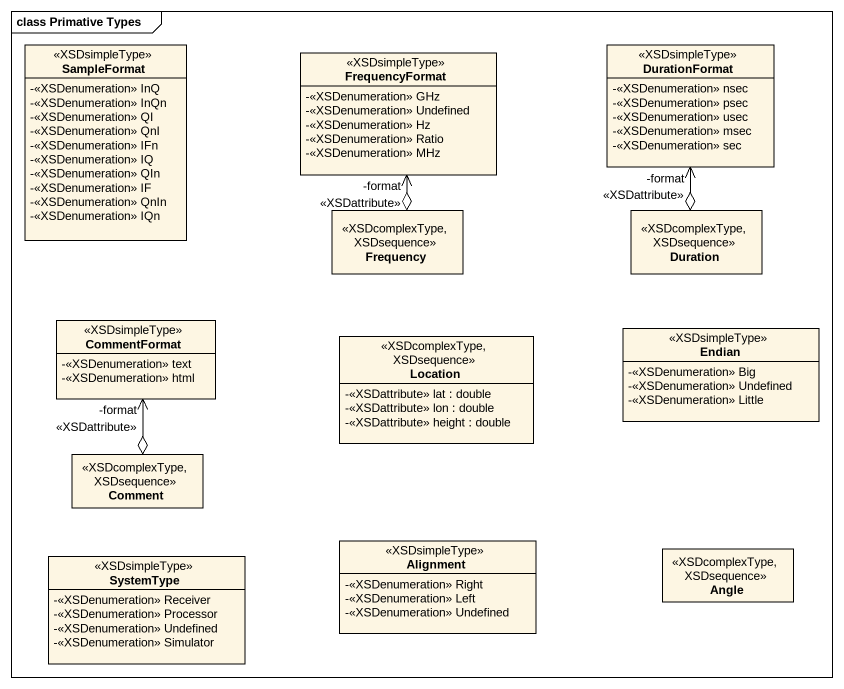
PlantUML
@startuml
mainframe class Primative Types
hide circle
hide empty members
skinparam classAttributeIconSize 0
class SampleFormat <<XSDsimpleType>> {
  -<<XSDenumeration>> InQ
  -<<XSDenumeration>> InQn
  -<<XSDenumeration>> QI
  -<<XSDenumeration>> QnI
  -<<XSDenumeration>> IFn
  -<<XSDenumeration>> IQ
  -<<XSDenumeration>> QIn
  -<<XSDenumeration>> IF
  -<<XSDenumeration>> QnIn
  -<<XSDenumeration>> IQn
}
class FrequencyFormat <<XSDsimpleType>> {
  -<<XSDenumeration>> GHz
  -<<XSDenumeration>> Undefined
  -<<XSDenumeration>> Hz
  -<<XSDenumeration>> Ratio
  -<<XSDenumeration>> MHz
}
class DurationFormat <<XSDsimpleType>> {
  -<<XSDenumeration>> nsec
  -<<XSDenumeration>> psec
  -<<XSDenumeration>> usec
  -<<XSDenumeration>> msec
  -<<XSDenumeration>> sec
}
class Frequency <<XSDcomplexType, XSDsequence>>
class Duration <<XSDcomplexType, XSDsequence>>
class CommentFormat <<XSDsimpleType>> {
  -<<XSDenumeration>> text
  -<<XSDenumeration>> html
}
class Endian <<XSDsimpleType>> {
  -<<XSDenumeration>> Big
  -<<XSDenumeration>> Undefined
  -<<XSDenumeration>> Little
}
class Location <<XSDcomplexType, XSDsequence>> {
  -<<XSDattribute>> lat : double
  -<<XSDattribute>> lon : double
  -<<XSDattribute>> height : double
}
class Comment <<XSDcomplexType, XSDsequence>>
class SystemType <<XSDsimpleType>> {
  -<<XSDenumeration>> Receiver
  -<<XSDenumeration>> Processor
  -<<XSDenumeration>> Undefined
  -<<XSDenumeration>> Simulator
}
class Alignment <<XSDsimpleType>> {
  -<<XSDenumeration>> Right
  -<<XSDenumeration>> Left
  -<<XSDenumeration>> Undefined
}
class Angle <<XSDcomplexType, XSDsequence>>
FrequencyFormat "-format\n<<XSDattribute>>" <--o Frequency
DurationFormat "-format\n<<XSDattribute>>" <--o Duration
CommentFormat "-format\n<<XSDattribute>>" <--o Comment
@enduml
